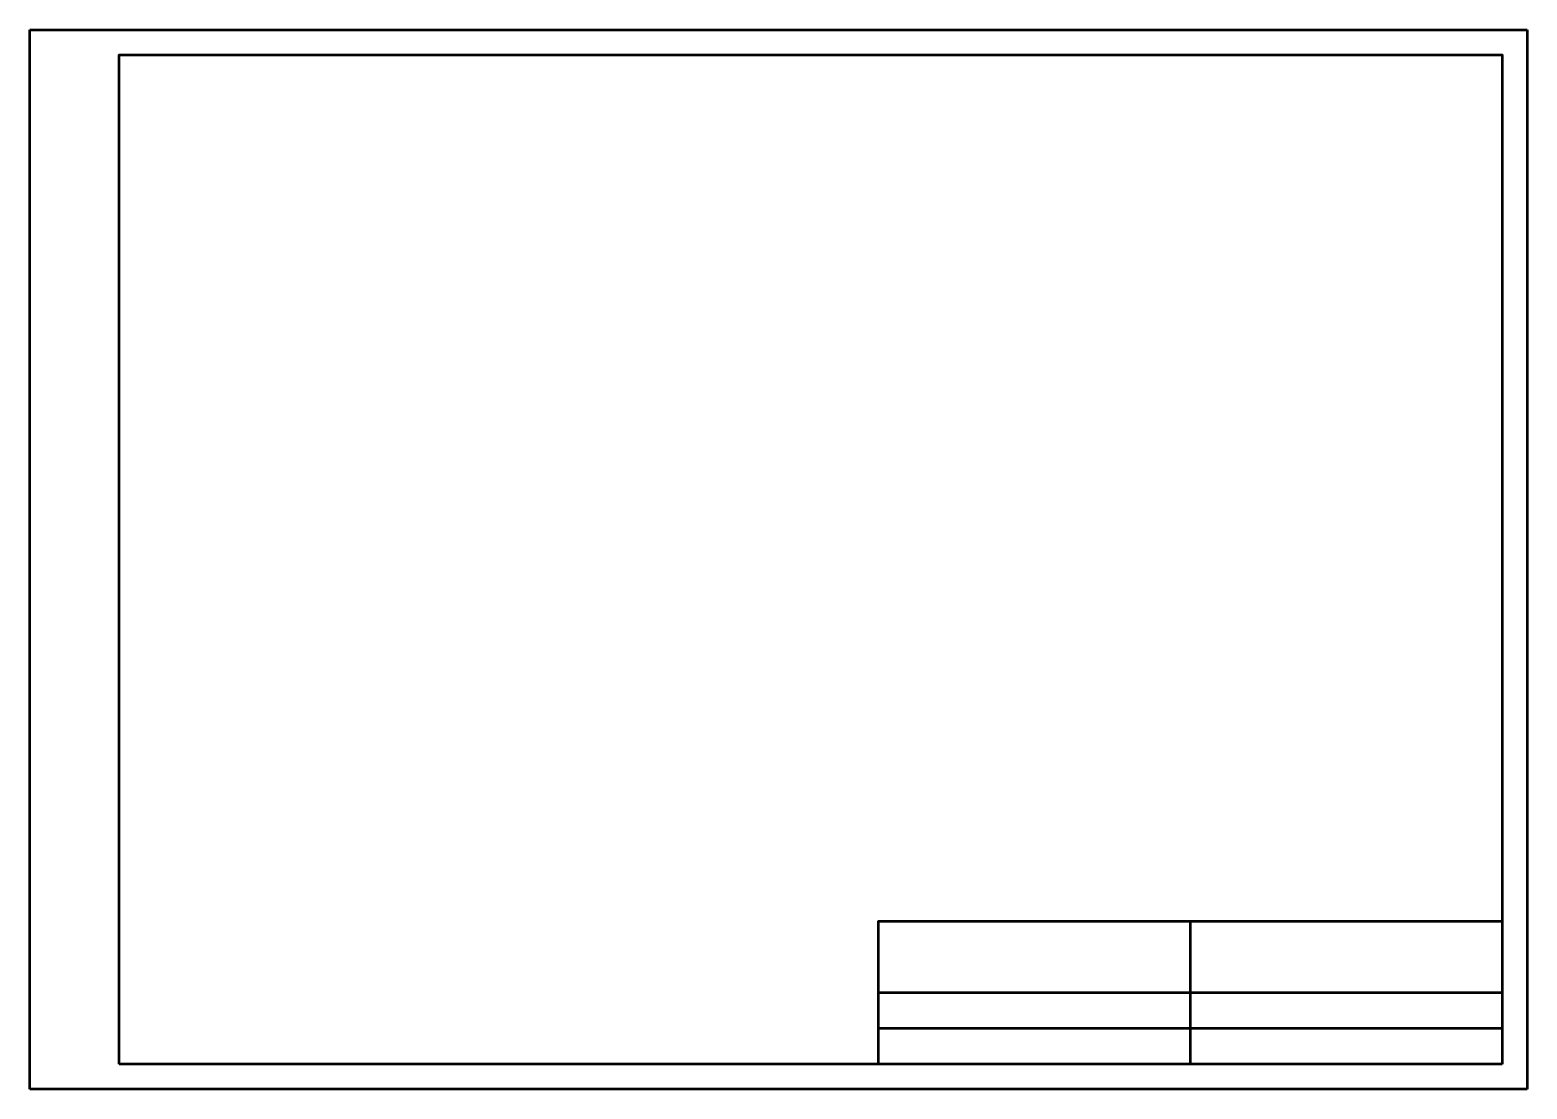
# Paper-space layout 'A3' of a CAD drawing. Header units: millimetres. Extents: x 0 to 420, y 0 to 297.
import ezdxf

# ---------------------------------------------------------------- set-up
doc = ezdxf.new("R2010")
doc.units = ezdxf.units.MM
doc.layers.add('Contorno', color=7, linetype='Continuous', lineweight=50)

psp = doc.layouts.new('A3')

# ---------------------------------------------------------------- linework, layer by layer
at = {"layer": 'Contorno'}
for p, q in [((0, 0), (0, 297)), ((0, 297), (420, 297)), ((0, 0), (0, 297)), ((0, 297), (420, 297)), ((420, 297), (420, 0)), ((420, 297), (420, 0)), ((25, 7), (25, 290)), ((25, 290), (413, 290)), ((413, 290), (413, 7)), ((413, 47), (238, 47)), ((238, 47), (238, 7)), ((325.5, 47), (325.5, 7)), ((413, 27), (238, 27)), ((413, 17), (238, 17)), ((413, 7), (25, 7)), ((420, 0), (0, 0)), ((420, 0), (0, 0))]:
    psp.add_line(p, q, dxfattribs=at)
psp.add_lwpolyline([(25, 7), (25, 290), (413, 290), (413, 47), (238, 47), (238, 7), (25, 7)], close=True, dxfattribs=at)

# ---------------------------------------------------------------- viewports
vp = psp.add_viewport(center=(219, 148.5), size=(388, 283), view_center_point=(2247.13, 1830.3), view_height=283, dxfattribs=at)
vp.dxf.flags = 0x10000  # cut along an outline
vp.dxf.clipping_boundary_handle = psp.add_lwpolyline([(25, 7), (25, 290), (413, 290), (413, 47), (238, 47), (238, 7), (25, 7)], format="xyb", close=True, dxfattribs={"invisible": 1}).dxf.handle

doc.saveas('drawing.dxf')
